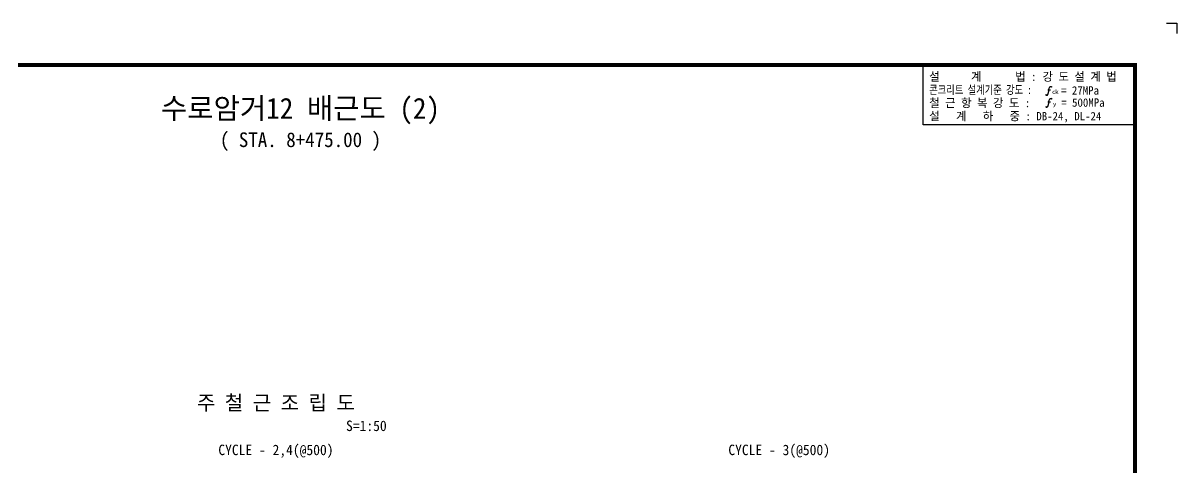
# Model space of a CAD drawing. Header units: millimetres. Extents: x 1373009 to 1415059, y -27555 to 2145.
# Drawn here: x 1387544 to 1415059, y -8468 to 2145 of the extents above; entities that cross this region are included whole.
import ezdxf
from ezdxf.enums import TextEntityAlignment as Align

# ---------------------------------------------------------------- set-up
doc = ezdxf.new("R2010")
doc.units = ezdxf.units.MM
for name, color, linetype in [('CS-DIMT', 3, 'Continuous'), ('CS-NOTE', 3, 'Continuous'), ('CX-BORD', 3, 'Continuous'), ('CX-BORD-LIN1', 4, 'Continuous'), ('CX-BORD-LIN2', 3, 'Continuous'), ('CX-BORD-TEX2', 7, 'Continuous'), ('CX-BORD-TEX3', 6, 'Continuous'), ('CX-MISC', 2, 'Continuous'), ('CZ-TEX1', 6, 'Continuous'), ('CZ-TEX2', 3, 'Continuous')]:
    doc.layers.add(name, color=color, linetype=linetype)
doc.styles.add('A_STANDARD', font='DotumChe.ttf')
doc.styles.add('HY울L', font='DotumChe.ttf')
doc.styles.add('TB_TEXT', font='DotumChe.ttf')
doc.styles.add('TB_WMTXT', font='DotumChe.ttf')
doc.styles.add('TOP', font='DotumChe.ttf')

# ---------------------------------------------------------------- blocks, each defined once
blk = doc.blocks.new('CXBLKA1-KHCA')
at = {"layer": 'CX-BORD-LIN1', "const_width": 0.4}
blk.add_lwpolyline([(808.15, 1279.54), (648.95, 1279.54), (648.95, 1390.34), (808.15, 1390.34)], close=True, dxfattribs=at)
at = {"layer": 'CX-MISC'}
blk.add_line((811.15, 1394.34), (812.15, 1394.34), dxfattribs=at)
blk.add_lwpolyline([(811.15, 1394.34), (812.15, 1394.34), (812.15, 1393.34)], dxfattribs=at)
at = {"layer": 'CX-BORD-LIN1', "style": 'TB_TEXT'}
for tag, height, p in [('TR_RNUM5', 0.6, (705.97, 1286.07)), ('TR_RDAT5', 0.7, (712.45, 1286.14)), ('TR_DGN5', 0.7, (739.17, 1286.14)), ('TR_CHK5', 0.7, (747.17, 1286.14)), ('TR_APP5', 0.7, (755.17, 1286.14)), ('TR_RNUM4', 0.6, (705.97, 1284.87)), ('TR_RDAT4', 0.7, (712.45, 1284.94)), ('TR_DGN4', 0.7, (739.17, 1284.94)), ('TR_CHK4', 0.7, (747.17, 1284.94)), ('TR_APP4', 0.7, (755.17, 1284.94)), ('TR_RNUM3', 0.6, (705.97, 1283.67)), ('TR_RDAT3', 0.7, (712.45, 1283.74)), ('TR_DGN3', 0.7, (739.17, 1283.74)), ('TR_CHK3', 0.7, (747.17, 1283.74)), ('TR_APP3', 0.7, (755.17, 1283.74)), ('TR_RNUM2', 0.6, (705.97, 1282.47)), ('TR_RDAT2', 0.7, (712.45, 1282.54)), ('TR_DGN2', 0.7, (739.17, 1282.54)), ('TR_CHK2', 0.7, (747.17, 1282.54)), ('TR_APP2', 0.7, (755.17, 1282.54)), ('TR_RNUM1', 0.6, (705.97, 1281.27)), ('TR_RDAT1', 0.7, (712.45, 1281.34)), ('TR_DGN1', 0.7, (739.17, 1281.34)), ('TR_CHK1', 0.7, (747.17, 1281.34)), ('TR_APP1', 0.7, (755.17, 1281.34))]:
    blk.add_attdef(tag, text='', height=height, dxfattribs=at).set_placement(p, align=Align.MIDDLE_CENTER)
for tag, p in [('TR_RCON5', (717.41, 1286.14)), ('TR_RCON4', (717.41, 1284.94)), ('TR_RCON3', (717.41, 1283.74)), ('TR_RCON2', (717.41, 1282.54)), ('TR_RCON1', (717.41, 1281.34))]:
    blk.add_attdef(tag, text='', height=0.7, dxfattribs=at).set_placement(p, align=Align.MIDDLE_LEFT)
at = {"layer": 'CX-BORD-LIN2', "style": 'TB_TEXT'}
blk.add_attdef('TD_VERSION', text='', height=0.6, rotation=90, dxfattribs=at).set_placement((809.05, 1289.14), align=Align.MIDDLE_CENTER)
at = {"layer": 'CX-BORD-TEX2', "style": 'TB_WMTXT'}
for tag, height, p in [('TB_CNAME', 1, (652.02, 1385.91)), ('TB_CSCOP', 0.8, (652.27, 1384.31))]:
    blk.add_attdef(tag, text='', height=height, dxfattribs=at).set_placement(p, align=Align.BOTTOM_LEFT)
at = {"layer": 'CX-BORD-TEX2', "style": 'HY울L'}
for tag, height, p in [('TB_MTITIL', 2, (728.55, 1386.2)), ('TB_STITL', 1.4, (728.55, 1383.2))]:
    blk.add_attdef(tag, text='', height=height, dxfattribs=at).set_placement(p, align=Align.MIDDLE_CENTER)
at = {"layer": 'CX-BORD-TEX3', "style": 'TB_TEXT'}
for tag, height, p in [('TD_LNDST', 0.9, (691.95, 1285.84)), ('TD_DSECT', 0.9, (770.05, 1285.84)), ('TD_DDIST', 0.9, (779.85, 1285.84)), ('TD_DNAME_TOP', 0.9, (799.95, 1285.13)), ('TD_DCOMP', 0.9, (691.95, 1284.06)), ('TD_CSECT', 0.9, (770.05, 1284.04)), ('TD_CDIST', 0.9, (779.85, 1284.04)), ('TD_DNAME_MAIN', 0.9, (799.95, 1283.83)), ('TD_CCOMP', 0.9, (691.95, 1282.26)), ('TD_HSCAL', 0.9, (773.12, 1282.29)), ('TD_VSCAL', 0.9, (780.32, 1282.29)), ('TD_DNAME_BOT', 0.6, (799.95, 1282.59)), ('TD_CNAME', 1, (661.95, 1281.06)), ('TD_FIELD', 0.9, (684.95, 1280.56)), ('TD_CSTEP', 0.9, (699.09, 1280.56)), ('TD_DWGCODE', 0.9, (776.35, 1280.5)), ('TD_DWGNO', 0.9, (799.95, 1280.54))]:
    blk.add_attdef(tag, text='', height=height, dxfattribs=at).set_placement(p, align=Align.MIDDLE_CENTER)

msp = doc.modelspace()

# ---------------------------------------------------------------- linework, layer by layer
at = {"layer": 'CS-NOTE'}
for p, q in [((1411977, 553), (1412041, 553)), ((1412001, 517), (1412007, 556)), ((1412007, 556), (1412014, 592)), ((1412014, 592), (1412027, 621)), ((1412027, 621), (1412039, 630)), ((1412039, 630), (1412050, 635)), ((1412050, 635), (1412065, 635)), ((1412063, 614), (1412055, 622)), ((1412069, 619), (1412063, 614)), ((1412065, 635), (1412071, 628)), ((1412071, 628), (1412069, 619)), ((1411944, 441), (1411934, 435)), ((1411934, 435), (1411935, 429)), ((1411935, 429), (1411941, 422)), ((1411941, 422), (1411958, 423)), ((1411950, 436), (1411944, 441)), ((1411958, 423), (1411971, 429)), ((1411971, 429), (1411981, 442)), ((1411981, 442), (1411992, 466)), ((1411992, 466), (1412001, 517)), ((1412007, 270), (1412014, 306)), ((1412014, 306), (1412027, 336)), ((1412027, 336), (1412039, 344)), ((1412039, 344), (1412050, 349)), ((1412050, 349), (1412065, 350)), ((1412063, 329), (1412055, 336)), ((1412069, 333), (1412063, 329)), ((1412065, 350), (1412071, 342)), ((1412071, 342), (1412069, 333)), ((1411944, 155), (1411934, 150)), ((1411934, 150), (1411935, 143)), ((1411935, 143), (1411941, 137)), ((1411941, 137), (1411958, 138)), ((1411950, 150), (1411944, 155)), ((1411958, 138), (1411971, 143)), ((1411971, 143), (1411981, 157)), ((1411977, 267), (1412041, 267)), ((1411981, 157), (1411992, 180)), ((1411992, 180), (1412001, 231)), ((1412001, 231), (1412007, 270))]:
    msp.add_line(p, q, dxfattribs=at)
msp.add_lwpolyline([(1409008, -283), (1409008, 1145), (1414059, 1145), (1414059, -283)], close=True, dxfattribs=at)
at = {"layer": 'CS-NOTE', "const_width": 10}
for points in [[(1412055, 622), (1412063, 614), (1412069, 619), (1412071, 628), (1412065, 635), (1412050, 635), (1412039, 630), (1412027, 621), (1412014, 592), (1412007, 556), (1412001, 517), (1411992, 466), (1411981, 442), (1411971, 429), (1411958, 423), (1411941, 422), (1411935, 429), (1411934, 435), (1411944, 441), (1411950, 436)], [(1411977, 553), (1412041, 553)], [(1412055, 336), (1412063, 329), (1412069, 333), (1412071, 342), (1412065, 350), (1412050, 349), (1412039, 344), (1412027, 336), (1412014, 306), (1412007, 270), (1412001, 231), (1411992, 180), (1411981, 157), (1411971, 143), (1411958, 138), (1411941, 137), (1411935, 143), (1411934, 150), (1411944, 155), (1411950, 150)], [(1411977, 267), (1412041, 267)]]:
    msp.add_lwpolyline(points, dxfattribs=at)

# ---------------------------------------------------------------- block references
at = {"layer": 'CX-BORD'}
ref = msp.add_blockref('CXBLKA1-KHCA', (1212023, -346439), dxfattribs=dict(at, xscale=250, yscale=250, zscale=250))
ref.add_attrib('TB_STITL', '( STA. 8+475.00 )', dxfattribs={"layer": 'CX-BORD-TEX2', "height": 350, "style": 'HY울L'}).set_placement((1394159, -638), align=Align.MIDDLE_CENTER)
ref.add_attrib('TB_MTITIL', '수로암거12 배근도 (2)', dxfattribs={"layer": 'CX-BORD-TEX2', "height": 500, "style": 'HY울L'}).set_placement((1394159, 112), align=Align.MIDDLE_CENTER)

# ---------------------------------------------------------------- texts
at = {"layer": 'CS-DIMT', "style": 'A_STANDARD'}
for s, p in [('CYCLE - 2,4(@500)', (1393574, -8163)), ('CYCLE - 3(@500)', (1405574, -8163))]:
    msp.add_text(s, height=250, dxfattribs=at).set_placement(p, align=Align.CENTER)
at = {"layer": 'CS-NOTE', "style": 'TOP'}
for s, height, p in [('설', 200, (1409151, 767)), ('계', 200, (1410147, 767)), ('법 :', 200, (1411201, 767)), ('강 도 설 계 법', 200, (1411853, 767)), ('ck', 100, (1412081, 456)), ('= 27MPa', 200, (1412296, 438)), ('철 근 항 복 강 도 :', 200, (1409151, 139)), ('= 500MPa', 200, (1412300, 149)), ('설   계   하   중 : DB-24, DL-24', 200, (1409151, -176)), ('y', 100, (1412104, 166))]:
    msp.add_text(s, height=height, dxfattribs=at).set_placement(p)
at = {"layer": 'CS-NOTE', "style": 'TOP', "width": 0.79}
msp.add_text('콘크리트 설계기준 강도 : ', height=200, dxfattribs=at).set_placement((1409151, 453))
at = {"layer": 'CZ-TEX1', "style": 'A_STANDARD'}
msp.add_text('주 철 근 조 립 도', height=350, dxfattribs=at).set_placement((1393574, -7088), align=Align.CENTER)
at = {"layer": 'CZ-TEX2', "style": 'A_STANDARD'}
msp.add_text('S=1:50', height=250, dxfattribs=at).set_placement((1395246, -7588))

doc.saveas('drawing.dxf')
